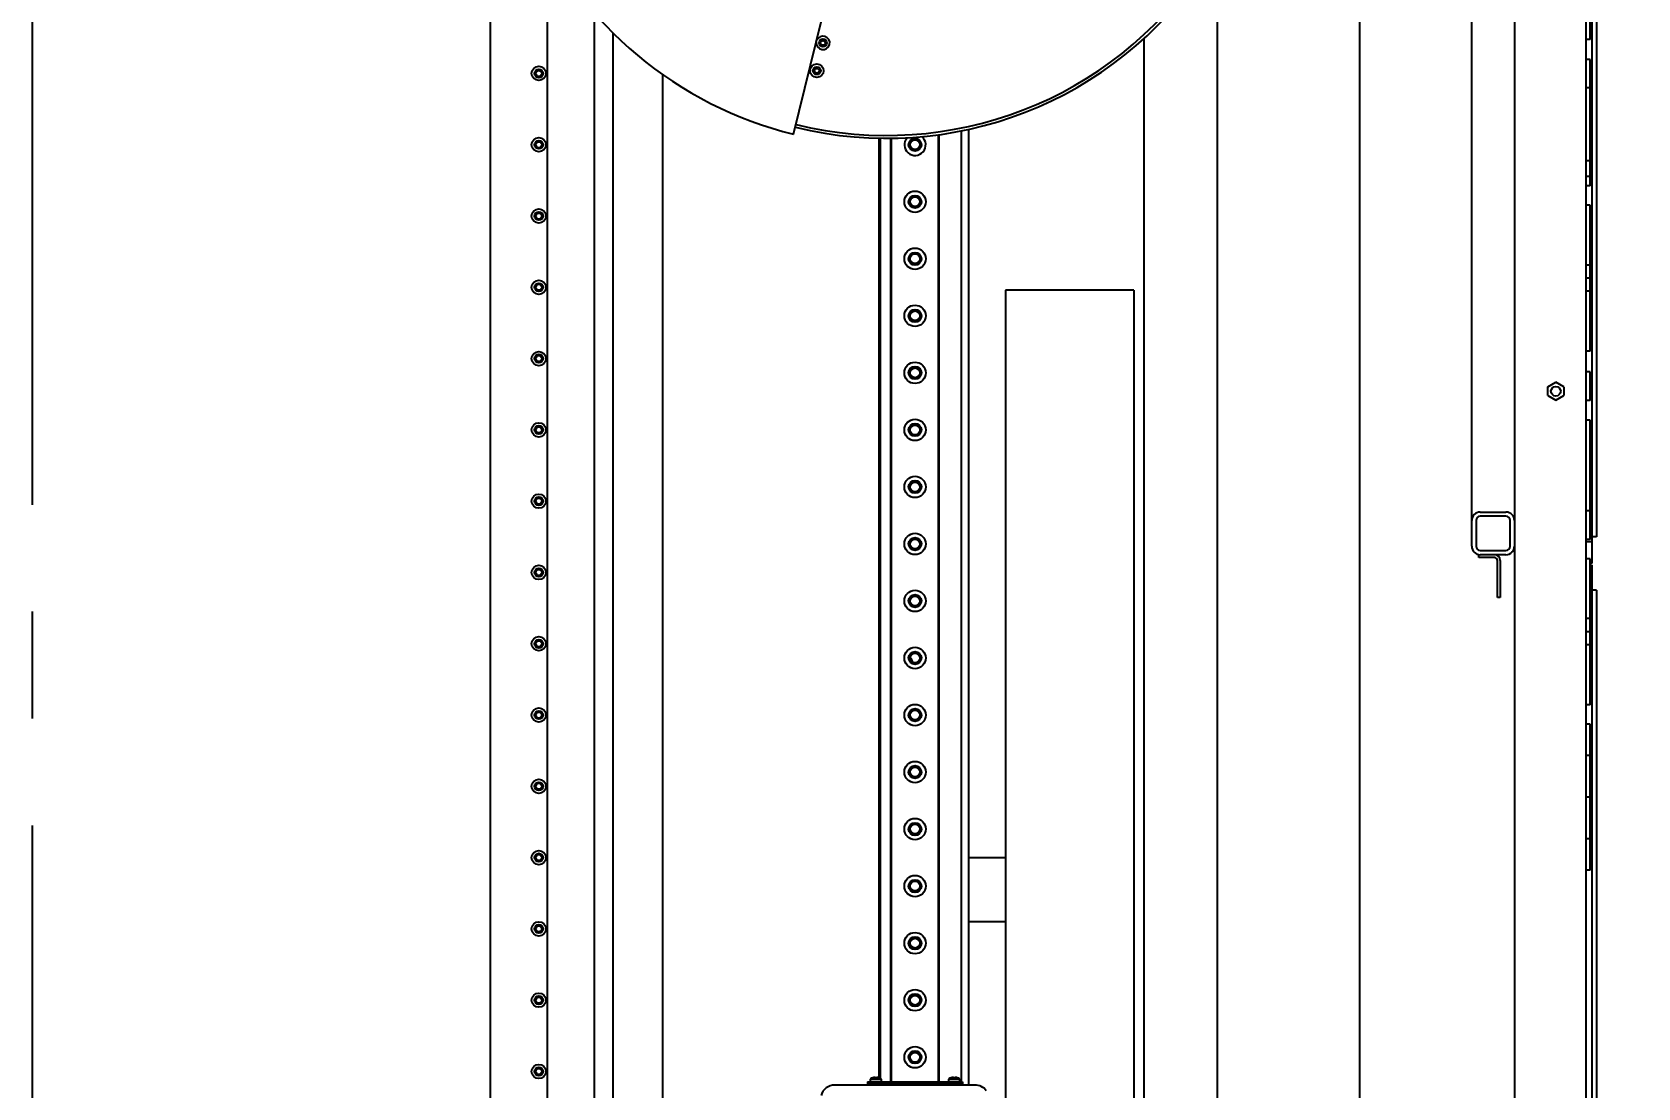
# Model space of a CAD drawing. Header units: inches. Extents: x -347369 to -260369, y 119522 to 149869.
# Drawn here: x -325384 to -324257, y 138066 to 138806 of the extents above; entities that cross this region are included whole.
import ezdxf

# ---------------------------------------------------------------- set-up
doc = ezdxf.new("R2010")
doc.units = ezdxf.units.IN
doc.header["$LTSCALE"] = 300
doc.linetypes.add('CENTRO', pattern=[2, 1.25, -0.25, 0.25, -0.25])
for name, color, linetype in [('ASSI', 254, 'CENTRO'), ('MACCHINA', 40, 'Continuous'), ('QUOTE', 7, 'Continuous')]:
    doc.layers.add(name, color=color, linetype=linetype)
doc.styles.get("Standard").update_dxf_attribs({"font": 'romans.shx'})
doc.dimstyles.new('sc1a100', dxfattribs={"dimscale": 100, "dimtxt": 3, "dimasz": 3, "dimexe": 0, "dimexo": 0, "dimgap": 1, "dimtad": 1, "dimzin": 12, "dimdsep": 46, "dimtxsty": 'Standard', "dimblk": 'CLOSEDBLANK', "dimcen": 1, "dimclrd": 253, "dimclre": 253, "dimclrt": 2, "dimadec": 0, "dimazin": 3, "dimtfac": 1, "dimtmove": 0, "dimatfit": 1, "dimldrblk": 'CLOSEDBLANK', "dimfxl": 1, "dimtolj": 1, "dimtzin": 0, "dimarcsym": 0})

# ---------------------------------------------------------------- blocks, each defined once
blk = doc.blocks.new('_ClosedBlank')
at = {"color": 0, "linetype": 'ByBlock', "lineweight": -2}
for p, q in [((-1, 0.1667), (0, 0)), ((-1, 0.1667), (-1, -0.1667)), ((0, 0), (-1, -0.1667))]:
    blk.add_line(p, q, dxfattribs=at)
blk = doc.blocks.new('*D28')
at = {"layer": 'Defpoints', "color": 0, "transparency": 16777216}
for p in [(-322483.6, 140399.7), (-321493.7, 139989.6), (-324251.4, 137231.9), (-323921.8, 136508.7), (-322483.6, 136499.7)]:
    blk.add_point(p, dxfattribs=at)
at = {"layer": 'QUOTE', "color": 253, "lineweight": -2, "transparency": 16777216}
for p, q in [((-324251.4, 137231.9), (-324517.4, 136965.8)), ((-322483.6, 136499.7), (-322483.6, 136123.4))]:
    blk.add_line(p, q, dxfattribs=at)
blk.add_arc((-322483.6, 138999.7), 2876.3, 230.9788, 264.0212, dxfattribs=at)
at = {"layer": 'QUOTE', "color": 253, "lineweight": -2, "transparency": 16777216, "xscale": 300, "yscale": 300, "zscale": 300}
for p, rotation in [((-324517.4, 136965.8), 137.9893954922992), ((-322483.6, 136123.4), 357.0106045077002)]:
    blk.add_blockref('_ClosedBlank', p, dxfattribs=dict(at, rotation=rotation))
at = {"layer": 'QUOTE', "color": 2, "transparency": 16777216, "insert": (-323488.6, 136573.3), "char_height": 300, "attachment_point": 5, "rotation": 337.5}
blk.add_mtext('\\A1;45°', dxfattribs=at)
blk = doc.blocks.new('A$C27be3406')
at = {"layer": 'ASSI'}
blk.add_line((0, 2250), (0, -3750), dxfattribs=at)
at = {"layer": 'MACCHINA'}
for p, q in [((1090.1, 384.9), (1090.1, -1275.6)), ((1094.7, -566), (1094.7, 383.6)), ((1010.1, -554.1), (1010.1, 377.4)), ((1040.1, 381.4), (1040.1, -1272.1)), ((1097.7, 367.5), (1097.7, -547.5)), ((321.5, -52), (321.5, -1001)), ((931.5, -1035), (931.5, -65)), ((1093.1, -198.7), (1093.1, -110)), ((361.5, -1002.8), (361.5, -133.7)), ((534.3, -265.1), (566, -136.1)), ((831.5, -148.5), (831.5, -1035)), ((394.5, -1069.5), (394.5, -180.3)), ((407.5, -194.1), (407.5, -1053.4)), ((780, -198.1), (780, -1091.4)), ((1093.1, -198.7), (1090.1, -198.7)), ((1093.1, -212.7), (1090.1, -212.7)), ((1093.1, -283.7), (1093.1, -212.7)), ((442.5, -1053.4), (442.5, -223.3)), ((1093.1, -232.7), (1090.1, -232.7)), ((594.1, -267.9), (594.1, -926.9)), ((595, -268), (595, -927.3)), ((602.5, -929.8), (602.5, -268)), ((603, -929.8), (603, -268)), ((636, -929.8), (636, -265.5)), ((636.5, -929.8), (636.5, -265.4)), ((652, -929.8), (652, -262.8)), ((657, -261.8), (657, -932)), ((1093.1, -283.7), (1090.1, -283.7)), ((1093.1, -294.8), (1090.1, -294.8)), ((1093.1, -301.3), (1090.1, -301.3)), ((1093.1, -314.9), (1090.1, -314.9)), ((1093.1, -356.9), (1093.1, -314.9)), ((1093.1, -356.9), (1090.1, -356.9)), ((1093.1, -366.1), (1090.1, -366.1)), ((773, -374.5), (683, -374.5)), ((683, -374.5), (683, -973.3)), ((773, -374.5), (773, -1091.4)), ((1093.1, -375.3), (1090.1, -375.3)), ((1093.1, -417.3), (1093.1, -375.3)), ((1093.1, -417.3), (1090.1, -417.3)), ((1063.6, -442.2), (1069.1, -439)), ((1074.6, -442.2), (1069.1, -439)), ((1093.1, -431.9), (1090.1, -431.9)), ((1093.1, -452), (1093.1, -431.9)), ((1063.6, -448.5), (1063.6, -442.2)), ((1063.6, -448.5), (1069.1, -451.7)), ((1069.1, -451.7), (1074.6, -448.5)), ((1074.6, -442.2), (1074.6, -448.5)), ((1093.1, -452), (1090.1, -452)), ((1093.1, -465.7), (1090.1, -465.7)), ((1093.1, -549.3), (1093.1, -465.7)), ((1093.1, -529.2), (1090.1, -529.2)), ((1013.1, -536.1), (1013.1, -554.1)), ((1016.1, -530.1), (1034.1, -530.1)), ((1034.1, -533.1), (1016.1, -533.1)), ((1037.1, -554.1), (1037.1, -536.1)), ((1093.1, -549.3), (1090.1, -549.3)), ((1094.7, -551), (1090.1, -551)), ((1097.7, -547.5), (1094.7, -547.5)), ((1015.1, -562.1), (1015.1, -560.1)), ((1026.1, -562.1), (1015.1, -562.1)), ((1016.1, -557.1), (1034.1, -557.1)), ((1034.1, -560.1), (1016.1, -560.1)), ((1093.1, -562.9), (1090.1, -562.9)), ((1093.1, -604.9), (1093.1, -562.9)), ((1028.1, -590.1), (1028.1, -564.1)), ((1030.1, -564.1), (1030.1, -590.1)), ((1094.7, -566), (1093.1, -566)), ((1093.1, -567.5), (1094.7, -567.5)), ((1094.7, -1277.1), (1094.7, -567.5)), ((1093.1, -582.5), (1094.7, -582.5)), ((1097.7, -585), (1094.7, -585)), ((1097.7, -585), (1097.7, -1270)), ((1030.1, -590.1), (1028.1, -590.1)), ((1093.1, -604.9), (1090.1, -604.9)), ((1093.1, -614.1), (1090.1, -614.1)), ((1093.1, -623.3), (1090.1, -623.3)), ((1093.1, -665.3), (1093.1, -623.3)), ((1093.1, -665.3), (1090.1, -665.3)), ((1093.1, -678.9), (1090.1, -678.9)), ((1093.1, -781.3), (1093.1, -678.9)), ((1093.1, -700.8), (1090.1, -700.8)), ((1093.1, -730.1), (1090.1, -730.1)), ((1093.1, -759.3), (1090.1, -759.3)), ((683, -772.6), (657, -772.6)), ((1093.1, -781.3), (1090.1, -781.3)), ((683, -817.6), (657, -817.6)), ((661.5, -932), (563.2, -932)), ((586.1, -929.8), (586.1, -932)), ((586.1, -929.8), (652.9, -929.8)), ((652.9, -930.8), (586.1, -930.8)), ((588, -927.8), (588, -929.8)), ((588, -927.8), (596, -927.8)), ((589.9, -926.9), (589.9, -927)), ((591.1, -926.7), (591.1, -926.7)), ((591.4, -927), (591.4, -926.7)), ((592.6, -927), (592.6, -926.7)), ((592.9, -926.7), (592.9, -926.7)), ((594.1, -926.9), (594.1, -927)), ((596, -929.8), (596, -927.8)), ((643, -927.8), (643, -929.8)), ((643, -927.8), (651, -927.8)), ((644.9, -926.9), (644.9, -927)), ((646.1, -926.7), (646.1, -926.7)), ((646.4, -927), (646.4, -926.7)), ((647.6, -927), (647.6, -926.7)), ((647.9, -926.7), (647.9, -926.7)), ((649.1, -926.9), (649.1, -927)), ((651, -929.8), (651, -927.8)), ((652.9, -929.8), (652.9, -932))]:
    blk.add_line(p, q, dxfattribs=at)
for centre, radius in [((554.9, -201.1), 2.75), ((554.9, -201.1), 1.65), ((355.5, -222.5), 5), ((355.5, -222.5), 3), ((355.5, -222.5), 2.1), ((550.6, -220.6), 4.75), ((550.6, -220.6), 2.75), ((550.6, -220.6), 1.65), ((355.5, -272.5), 5), ((355.5, -272.5), 3), ((355.5, -272.5), 2.1), ((619.5, -272.5), 4.5), ((619.5, -272.5), 3.4), ((619.5, -312.5), 7.5), ((619.5, -312.5), 4.5), ((619.5, -312.5), 3.4), ((355.5, -322.5), 5), ((355.5, -322.5), 3), ((355.5, -322.5), 2.1), ((619.5, -352.5), 7.5), ((619.5, -352.5), 4.5), ((619.5, -352.5), 3.4), ((355.5, -372.5), 5), ((355.5, -372.5), 3), ((355.5, -372.5), 2.1), ((619.5, -392.5), 7.5), ((619.5, -392.5), 4.5), ((619.5, -392.5), 3.4), ((355.5, -422.5), 5), ((355.5, -422.5), 3), ((355.5, -422.5), 2.1), ((619.5, -432.5), 7.5), ((619.5, -432.5), 4.5), ((619.5, -432.5), 3.4), ((1069.1, -445.4), 3.4), ((355.5, -472.5), 5), ((355.5, -472.5), 3), ((355.5, -472.5), 2.1), ((619.5, -472.5), 7.5), ((619.5, -472.5), 4.5), ((619.5, -472.5), 3.4), ((619.5, -512.5), 7.5), ((355.5, -522.5), 5), ((619.5, -512.5), 4.5), ((619.5, -512.5), 3.4), ((355.5, -522.5), 3), ((355.5, -522.5), 2.1), ((619.5, -552.5), 7.5), ((619.5, -552.5), 4.5), ((619.5, -552.5), 3.4), ((355.5, -572.5), 5), ((355.5, -572.5), 3), ((355.5, -572.5), 2.1), ((619.5, -592.5), 7.5), ((619.5, -592.5), 4.5), ((619.5, -592.5), 3.4), ((355.5, -622.5), 5), ((355.5, -622.5), 3), ((355.5, -622.5), 2.1), ((619.5, -632.5), 7.5), ((619.5, -632.5), 4.5), ((619.5, -632.5), 3.4), ((355.5, -672.5), 5), ((355.5, -672.5), 3), ((355.5, -672.5), 2.1), ((619.5, -672.5), 7.5), ((619.5, -672.5), 4.5), ((619.5, -672.5), 3.4), ((619.5, -712.5), 7.5), ((619.5, -712.5), 4.5), ((619.5, -712.5), 3.4), ((355.5, -722.5), 5), ((355.5, -722.5), 3), ((355.5, -722.5), 2.1), ((619.5, -752.5), 7.5), ((619.5, -752.5), 4.5), ((619.5, -752.5), 3.4), ((355.5, -772.5), 5), ((355.5, -772.5), 3), ((355.5, -772.5), 2.1), ((619.5, -792.5), 7.5), ((619.5, -792.5), 4.5), ((619.5, -792.5), 3.4), ((355.5, -822.5), 5), ((355.5, -822.5), 3), ((355.5, -822.5), 2.1), ((619.5, -832.5), 7.5), ((619.5, -832.5), 4.5), ((619.5, -832.5), 3.4), ((355.5, -872.5), 5), ((619.5, -872.5), 7.5), ((355.5, -872.5), 3), ((355.5, -872.5), 2.1), ((619.5, -872.5), 4.5), ((619.5, -872.5), 3.4), ((619.5, -912.5), 7.5), ((619.5, -912.5), 4.5), ((619.5, -912.5), 3.4), ((355.5, -922.5), 5), ((355.5, -922.5), 3), ((355.5, -922.5), 2.1)]:
    blk.add_circle(centre, radius, dxfattribs=at)
for centre, radius, start, end in [((599.5, 0), 273, 204.1888, 256.1888), ((599.5, 0), 268, 256.1888, 326.3509), ((599.5, 0), 266, 256.1888, 326.0637), ((554.9, -201.1), 4.75, 173.26, 159.0998), ((619.5, -272.5), 7.5, 139.3866, 49.0087), ((1016.1, -536.1), 6, 90, 180), ((1016.1, -536.1), 3, 90, 180), ((1034.1, -536.1), 6, 0, 90), ((1034.1, -536.1), 3, 0, 90), ((1016.1, -554.1), 6, 180, 270), ((1016.1, -554.1), 3, 180, 270), ((1026.1, -564.1), 4, 0, 90), ((1026.1, -564.1), 2, 0, 90), ((1034.1, -554.1), 3, 270, 0), ((1034.1, -554.1), 6, 270, 0), ((607, -640), 12, 21.3464, 40.5811), ((563.2, -942), 10, 90, 165), ((592, -933.6), 7.03, 107.6879, 124.708), ((592, -933.6), 7, 97.5895, 107.658), ((591.5, -928.3), 1.69, 105.0156, 120.7511), ((592.4, -932.7), 6.13, 99.317, 106.7611), ((592, -934.7), 7.75, 85.7473, 94.2527), ((591.6, -932.7), 6.13, 73.2389, 80.683), ((592.5, -928.3), 1.69, 59.2489, 74.9844), ((592, -933.6), 7, 72.342, 82.4105), ((592, -933.6), 7.03, 55.292, 72.3121), ((647, -933.6), 7.03, 107.6879, 124.708), ((647, -933.6), 7, 97.5895, 107.658), ((646.5, -928.3), 1.69, 105.0156, 120.7511), ((647.4, -932.7), 6.13, 99.317, 106.7611), ((647, -934.7), 7.75, 85.7473, 94.2527), ((646.6, -932.7), 6.13, 73.2389, 80.683), ((647.5, -928.3), 1.69, 59.2489, 74.9844), ((647, -933.6), 7, 72.342, 82.4105), ((647, -933.6), 7.03, 55.292, 72.3121), ((661.5, -942), 10, 36.8699, 90)]:
    blk.add_arc(centre, radius, start, end, dxfattribs=at)
for points, knots in [([(1093.1, -294.8), (1093.1, -294.1), (1093.1, -292.6), (1093.1, -290.3), (1093.1, -287.9), (1093.1, -285.6), (1093.1, -284.3), (1093.1, -283.7)], [0, 0, 0, 0, 0.186774, 0.373548, 0.560101, 0.780033, 1, 1, 1, 1]), ([(1093.1, -301.3), (1093.1, -301.3), (1093.1, -301.2), (1093.1, -300.4), (1093.1, -299.1), (1093.1, -297.2), (1093.1, -295.6), (1093.1, -294.8)], [0, 0, 0, 0, 0.1865653, 0.3734882, 0.5603192, 0.7801659, 1, 1, 1, 1]), ([(1093.1, -366.1), (1093.1, -365.3), (1093.1, -363.9), (1093.1, -361.9), (1093.1, -359.9), (1093.1, -358.1), (1093.1, -357.3), (1093.1, -356.9)], [0, 0, 0, 0, 0.186746, 0.37339, 0.560058, 0.77998, 1, 1, 1, 1]), ([(1093.1, -375.3), (1093.1, -374.9), (1093.1, -374.3), (1093.1, -372.7), (1093.1, -370.9), (1093.1, -368.6), (1093.1, -366.9), (1093.1, -366.1)], [0, 0, 0, 0, 0.186815, 0.373441, 0.560109, 0.780011, 1, 1, 1, 1]), ([(1093.1, -614.1), (1093.1, -613.3), (1093.1, -611.9), (1093.1, -609.9), (1093.1, -607.9), (1093.1, -606.1), (1093.1, -605.3), (1093.1, -604.9)], [0, 0, 0, 0, 0.1867464, 0.3733901, 0.5600582, 0.7799801, 1, 1, 1, 1]), ([(1093.1, -623.3), (1093.1, -622.9), (1093.1, -622.3), (1093.1, -620.7), (1093.1, -618.9), (1093.1, -616.6), (1093.1, -614.9), (1093.1, -614.1)], [0, 0, 0, 0, 0.186815, 0.373441, 0.560109, 0.780011, 1, 1, 1, 1])]:
    blk.add_open_spline(points, degree=3, knots=knots, dxfattribs=at)

msp = doc.modelspace()

# ---------------------------------------------------------------- block references
at = {"layer": 'QUOTE'}
msp.add_blockref('A$C27be3406', (-325383.625, 138999.656), dxfattribs=at)

# ---------------------------------------------------------------- dimensions: what is measured, and where the dimension line sits
dim = msp.add_angular_dim_2l(base=(-323921.753, 136508.745), line1=((-322483.625, 136499.656), (-322483.625, 140399.656)), line2=((-324251.392, 137231.889), (-321493.675, 139989.605)), dimstyle='sc1a100', dxfattribs=at)
dim.commit()
dim.dimension.update_dxf_attribs({"geometry": '*D28', "text_midpoint": (-323488.649, 136573.311)})

doc.saveas('drawing.dxf')
